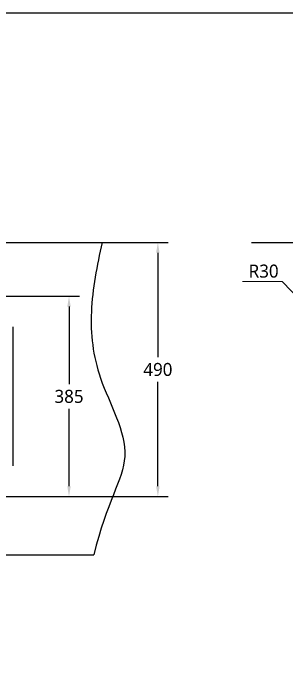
# Model space of a CAD drawing. Extents: x 1408 to 6784, y -530 to 1956.
# Drawn here: x 4201 to 4725, y 713 to 1956 of the extents above; entities that cross this region are included whole.
import ezdxf

# ---------------------------------------------------------------- set-up
doc = ezdxf.new("R2010")
doc.units = 0
doc.header["$LTSCALE"] = 10
doc.header["$MEASUREMENT"] = 0
doc.header["$PDMODE"] = 3
doc.header["$PDSIZE"] = -10
doc.layers.get('0').update_dxf_attribs({"linetype": 'CONTINUOUS'})
doc.layers.get('DEFPOINTS').update_dxf_attribs({"linetype": 'CONTINUOUS'})
for name, color, linetype in [('1', 7, 'CONTINUOUS'), ('5', 5, 'CONTINUOUS'), ('SA-DOOR', 4, 'CONTINUOUS')]:
    doc.layers.add(name, color=color, linetype=linetype)
doc.styles.add('Daelim Dimension', font='NanumGothic.ttf')
doc.styles.get("Standard").update_dxf_attribs({"font": 'SYMBOL'})
doc.dimstyles.new('DEFAULT', dxfattribs={"dimscale": 2, "dimtxt": 2, "dimasz": 2, "dimexe": 0, "dimexo": 2, "dimgap": 1, "dimtad": 1, "dimdec": 1, "dimzin": 9, "dimdsep": 46, "dimtxsty": 'Daelim Dimension', "dimcen": 0.5, "dimclrd": 252, "dimclre": 252, "dimclrt": 3, "dimadec": 1, "dimazin": 0, "dimtfac": 1, "dimtdec": 1, "dimtix": 1, "dimtmove": 0, "dimatfit": 3, "dimfxl": 0, "dimtolj": 1, "dimtzin": 1, "dimlwd": 9, "dimlwe": 9, "dimarcsym": 0})
doc.dimstyles.new('Standard$0', dxfattribs={"dimtxt": 0.18, "dimasz": 0.18, "dimexe": 0.18, "dimexo": 0.0625, "dimgap": 0.09, "dimtad": 0, "dimtih": 1, "dimtoh": 1, "dimdec": 4, "dimzin": 0, "dimdsep": 46, "dimtxsty": 'Standard', "dimcen": 0.09, "dimadec": 0, "dimazin": 0, "dimtfac": 1, "dimtdec": 4, "dimtofl": 0, "dimtmove": 0, "dimatfit": 3, "dimfxl": 0, "dimtolj": 1, "dimtzin": 0, "dimarcsym": 0})

# ---------------------------------------------------------------- blocks, each defined once
blk = doc.blocks.new('*D17')
at = {"color": 3, "lineweight": -2}
for p, q in [((4371.4, 1514.9), (4498.6, 1514.9)), ((4478.6, 1494.9), (4478.6, 1294.3)), ((4478.6, 1046.5), (4478.6, 1247.1)), ((4141.5, 1026.5), (4498.6, 1026.5))]:
    blk.add_line(p, q, dxfattribs=at)
at = {"color": 3}
for points in [[(4475.2, 1494.9), (4481.9, 1494.9), (4478.6, 1514.9)], [(4475.2, 1046.5), (4481.9, 1046.5), (4478.6, 1026.5)]]:
    blk.add_solid(points, dxfattribs=at)
at = {"layer": 'DEFPOINTS', "color": 0}
for p in [(4371.4, 1514.9), (4141.5, 1026.5), (4478.6, 1026.5)]:
    blk.add_point(p, dxfattribs=at)
at = {"color": 0, "insert": (4478.6, 1270.7), "char_height": 25, "attachment_point": 5}
blk.add_mtext('\\A1;{\\fNanumGothic|b0|i0|c0|p50;490}', dxfattribs=at)
blk = doc.blocks.new('*D18')
at = {"color": 3, "lineweight": -2}
for p, q in [((4141.5, 1411.5), (4328.1, 1411.5)), ((4308.1, 1391.5), (4308.1, 1242.6)), ((4308.1, 1046.5), (4308.1, 1195.4)), ((4141.5, 1026.5), (4328.1, 1026.5))]:
    blk.add_line(p, q, dxfattribs=at)
at = {"color": 3}
for points in [[(4304.8, 1391.5), (4311.4, 1391.5), (4308.1, 1411.5)], [(4304.8, 1046.5), (4311.4, 1046.5), (4308.1, 1026.5)]]:
    blk.add_solid(points, dxfattribs=at)
at = {"layer": 'DEFPOINTS', "color": 0}
for p in [(4141.5, 1411.5), (4141.5, 1026.5), (4308.1, 1026.5)]:
    blk.add_point(p, dxfattribs=at)
at = {"color": 0, "insert": (4308.1, 1219), "char_height": 25, "attachment_point": 5}
blk.add_mtext('\\A1;{\\fNanumGothic|b0|i0|c129|p50;385}', dxfattribs=at)

msp = doc.modelspace()

# ---------------------------------------------------------------- linework, layer by layer
at = {"color": 2}
msp.add_line((4200.54451, 1352.515), (4200.54451, 1085.515), dxfattribs=at)
at = {"layer": '1', "color": 1}
for p, q in [((3509.27669, 1514.88969), (4371.41304, 1514.88969)), ((3509.27669, 914.88969), (4355.71922, 914.88969))]:
    msp.add_line(p, q, dxfattribs=at)
msp.add_open_spline([(4371.41304, 1514.88969), (4362.15375, 1470.57303), (4344.09929, 1384.16112), (4359.61719, 1245.28246), (4447.20095, 1106.11778), (4380.00421, 1015.57391), (4355.71922, 914.88969)], degree=3, knots=[0, 0, 0, 0, 13.4790096988, 26.2823736359, 41.7289914298, 55.8471450246, 55.8471450246, 55.8471450246, 55.8471450246], dxfattribs=at)
at = {"layer": '5'}
msp.add_line((4658.40012, 1514.88969), (5345.83544, 1514.88969), dxfattribs=at)
at = {"layer": 'SA-DOOR', "color": 7}
msp.add_lwpolyline([(3215.19198, 1955.65666), (6784.32715, 1955.65666), (6784.32715, -530.40336), (3215.19198, -530.40336)], close=True, dxfattribs=at)

# ---------------------------------------------------------------- texts
at = {"color": 7, "ltscale": 0.5, "insert": (4652.76567, 1472.28865), "char_height": 25, "attachment_point": 1, "style": 'Daelim Dimension'}
msp.add_mtext_dynamic_manual_height_columns('{\\fNanumGothic|b0|i0|c129|p50;R30}', width=190.6769867, gutter_width=1500, heights=[0], dxfattribs=at)

# ---------------------------------------------------------------- dimensions: what is measured, and where the dimension line sits
dim = msp.add_linear_dim(base=(4478.57821, 1026.515), p1=(4371.41304, 1514.88969), p2=(4141.54451, 1026.515), angle=90, text='{\\fNanumGothic|b0|i0|c0|p50;490}', dimstyle='Standard$0', override={"dimtxt": 25, "dimasz": 20, "dimexe": 20, "dimexo": 0, "dimgap": 10, "dimtad": 1, "dimdec": 0, "dimzin": 8, "dimtxsty": 'Standard', "dimclrd": 3, "dimclre": 3, "dimtmove": 2, "dimarcsym": 1})
dim.commit()
dim.dimension.update_dxf_attribs({"geometry": '*D17', "text_midpoint": (4478.57821, 1270.70235)})
dim = msp.add_linear_dim(base=(4308.10726, 1026.515), p1=(4141.54451, 1411.515), p2=(4141.54451, 1026.515), angle=90, text='{\\fNanumGothic|b0|i0|c129|p50;<>}', dimstyle='Standard$0', override={"dimtxt": 25, "dimasz": 20, "dimexe": 20, "dimexo": 0, "dimgap": 10, "dimtad": 1, "dimzin": 8, "dimtxsty": 'Standard', "dimclrd": 3, "dimclre": 3, "dimtmove": 2, "dimarcsym": 1})
dim.commit()
dim.dimension.update_dxf_attribs({"geometry": '*D18', "text_midpoint": (4308.10726, 1218.99306), "dimtype": 160})

# ---------------------------------------------------------------- leaders
at = {"ltscale": 0.5}
msp.add_leader([(4787.7917, 1366.25246), (4716.85343, 1439.63559), (4640.97439, 1439.63559)], dimstyle='DEFAULT', override={"dimasz": 15, "dimtad": 0, "dimclrd": 3, "dimfxl": 1.25, "dimarcsym": 1}, dxfattribs=at)

doc.saveas('drawing.dxf')
